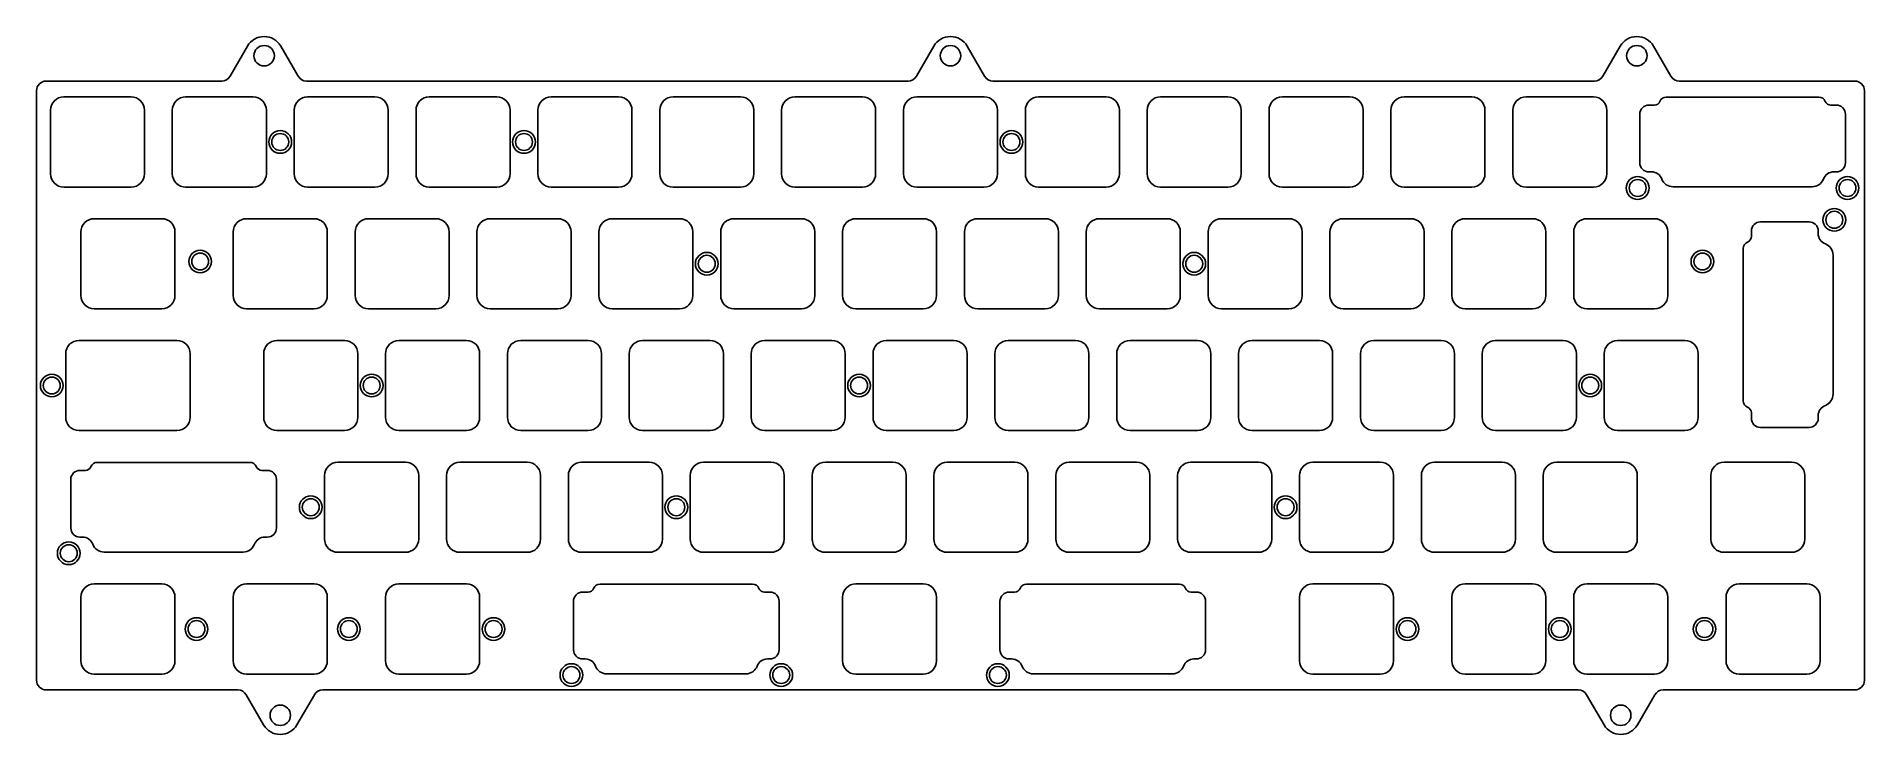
# Model space of a CAD drawing. Header units: millimetres. Extents: x -10 to 276, y -93 to 17.
import ezdxf

# ---------------------------------------------------------------- set-up
doc = ezdxf.new("R2010")
doc.units = ezdxf.units.MM
doc.layers.add('BLACK', color=7, linetype='CONTINUOUS')

msp = doc.modelspace()

# ---------------------------------------------------------------- linework, layer by layer
at = {"layer": 'BLACK', "linetype": 'Continuous'}
for p, q in [((23.451924, 15), (20.723943, 10.274997)), ((28.648075, 15), (28.648076, 15)), ((31.376056, 10.275), (28.648076, 15)), ((130.751924, 15), (128.023943, 10.274997)), ((135.948075, 15), (135.948076, 15)), ((138.676056, 10.275), (135.948076, 15)), ((238.051924, 15), (235.323943, 10.274997)), ((243.248075, 15), (243.248076, 15)), ((245.976056, 10.275), (243.248076, 15)), ((19.421028, 9.525), (-8.024999, 9.525)), ((126.721028, 9.525), (32.6751, 9.525)), ((234.021028, 9.525), (139.9751, 9.525)), ((274.725, 9.525), (247.2751, 9.525)), ((-9.525, 8.024999), (-9.525, -84.224999)), ((5.275, 7.05), (-5.275001, 7.05)), ((24.325, 7.05), (13.774999, 7.05)), ((43.375, 7.05), (32.824999, 7.05)), ((62.425, 7.05), (51.874999, 7.05)), ((81.475, 7.05), (70.924999, 7.05)), ((100.525, 7.05), (89.974999, 7.05)), ((119.575, 7.05), (109.024999, 7.05)), ((138.625, 7.05), (128.074999, 7.05)), ((157.675, 7.05), (147.124999, 7.05)), ((176.725, 7.05), (166.174999, 7.05)), ((195.775, 7.05), (185.224999, 7.05)), ((214.825, 7.05), (204.274999, 7.05)), ((233.875, 7.05), (223.324999, 7.05)), ((242.536512, 5.77544), (243.390075, 5.77544)), ((243.390075, 5.775452), (243.390075, 5.77544)), ((245.247375, 7.027589), (245.247375, 7.0276)), ((245.247375, 7.0276), (269.102575, 7.0276)), ((270.959775, 5.77544), (271.825375, 5.77544)), ((276.225, -84.225), (276.225, 8.025)), ((-7.35, 4.975), (-7.35, -4.975001)), ((7.35, 4.975), (7.35, -4.975)), ((11.7, 4.975), (11.7, -4.975001)), ((26.4, 4.975), (26.4, -4.975)), ((30.75, 4.975), (30.75, -4.975001)), ((45.45, 4.975), (45.45, -4.975)), ((49.8, 4.975), (49.8, -4.975001)), ((64.5, 4.975), (64.5, -4.975)), ((68.85, 4.975), (68.85, -4.975001)), ((83.55, 4.975), (83.55, -4.975)), ((87.9, 4.975), (87.9, -4.975001)), ((102.6, 4.975), (102.6, -4.975)), ((106.95, 4.975), (106.95, -4.975001)), ((121.65, 4.975), (121.65, -4.975)), ((126, 4.975), (126, -4.975001)), ((140.7, 4.975), (140.7, -4.975)), ((145.05, 4.975), (145.05, -4.975001)), ((159.75, 4.975), (159.75, -4.975)), ((164.1, 4.975), (164.1, -4.975001)), ((178.8, 4.975), (178.8, -4.975)), ((183.15, 4.975), (183.15, -4.975001)), ((197.85, 4.975), (197.85, -4.975)), ((202.2, 4.975), (202.2, -4.975001)), ((216.9, 4.975), (216.9, -4.975)), ((221.25, 4.975), (221.25, -4.975001)), ((235.95, 4.975), (235.95, -4.975)), ((241.099485, -3.25044), (241.099485, 4.3503)), ((273.250365, 4.35044), (273.250365, -3.2504)), ((242.928575, -4.67544), (242.524475, -4.67544)), ((271.813458, -4.67544), (271.421325, -4.67544)), ((5.275, -7.05), (-5.275, -7.05)), ((24.325, -7.05), (13.775, -7.05)), ((43.375, -7.05), (32.825, -7.05)), ((62.425, -7.05), (51.875, -7.05)), ((81.475, -7.05), (70.925, -7.05)), ((100.525, -7.05), (89.975, -7.05)), ((119.575, -7.05), (109.025, -7.05)), ((138.625, -7.05), (128.075, -7.05)), ((157.675, -7.05), (147.125, -7.05)), ((176.725, -7.05), (166.175, -7.05)), ((195.775, -7.05), (185.225, -7.05)), ((214.825, -7.05), (204.275, -7.05)), ((233.875, -7.05), (223.325, -7.05)), ((268.050425, -7.01191), (246.299575, -7.01191)), ((-2.587499, -14.075), (-2.587499, -24.025001)), ((10.037501, -12), (-0.5125, -12)), ((12.112501, -14.075), (12.112501, -24.025)), ((21.225, -14.075), (21.225, -24.025001)), ((33.85, -12), (23.299999, -12)), ((35.925, -14.075), (35.925, -24.025)), ((40.275, -14.075), (40.275, -24.025001)), ((52.9, -12), (42.349999, -12)), ((54.975, -14.075), (54.975, -24.025)), ((59.325, -14.075), (59.325, -24.025001)), ((71.95, -12), (61.399999, -12)), ((74.025, -14.075), (74.025, -24.025)), ((78.375, -14.075), (78.375, -24.025001)), ((91, -12), (80.449999, -12)), ((93.075, -14.075), (93.075, -24.025)), ((97.425, -14.075), (97.425, -24.025001)), ((110.05, -12), (99.499999, -12)), ((112.125, -14.075), (112.125, -24.025)), ((116.475, -14.075), (116.475, -24.025001)), ((129.1, -12), (118.549999, -12)), ((131.175, -14.075), (131.175, -24.025)), ((135.525, -14.075), (135.525, -24.025001)), ((148.15, -12), (137.599999, -12)), ((150.225, -14.075), (150.225, -24.025)), ((154.575, -14.075), (154.575, -24.025001)), ((167.2, -12), (156.649999, -12)), ((169.275, -14.075), (169.275, -24.025)), ((173.625, -14.075), (173.625, -24.025001)), ((186.25, -12), (175.699999, -12)), ((188.325, -14.075), (188.325, -24.025)), ((192.675, -14.075), (192.675, -24.025001)), ((205.3, -12), (194.749999, -12)), ((207.375, -14.075), (207.375, -24.025)), ((211.725, -14.075), (211.725, -24.025001)), ((224.35, -12), (213.799999, -12)), ((226.425, -14.075), (226.425, -24.025)), ((230.775, -14.075), (230.775, -24.025001)), ((243.4, -12), (232.849999, -12)), ((245.475, -14.075), (245.475, -24.025)), ((258.54331, -14.790225), (258.54331, -13.924625)), ((259.96831, -12.499635), (267.56915, -12.499635)), ((268.99419, -13.936542), (268.99419, -14.328675)), ((257.29115, -40.502625), (257.29115, -16.647425)), ((271.33066, -17.699575), (271.33066, -39.450425)), ((10.037501, -26.1), (-0.512499, -26.1)), ((33.85, -26.1), (23.3, -26.1)), ((52.9, -26.1), (42.35, -26.1)), ((71.95, -26.1), (61.4, -26.1)), ((91, -26.1), (80.45, -26.1)), ((110.05, -26.1), (99.5, -26.1)), ((129.1, -26.1), (118.55, -26.1)), ((148.15, -26.1), (137.6, -26.1)), ((167.2, -26.1), (156.65, -26.1)), ((186.25, -26.1), (175.7, -26.1)), ((205.3, -26.1), (194.75, -26.1)), ((224.35, -26.1), (213.8, -26.1)), ((243.4, -26.1), (232.85, -26.1)), ((12.41875, -31.05), (-2.893751, -31.05)), ((38.6125, -31.05), (28.062499, -31.05)), ((57.6625, -31.05), (47.112499, -31.05)), ((76.7125, -31.05), (66.162499, -31.05)), ((95.7625, -31.05), (85.212499, -31.05)), ((114.8125, -31.05), (104.262499, -31.05)), ((133.8625, -31.05), (123.312499, -31.05)), ((152.9125, -31.05), (142.362499, -31.05)), ((171.9625, -31.05), (161.412499, -31.05)), ((191.0125, -31.05), (180.462499, -31.05)), ((210.0625, -31.05), (199.512499, -31.05)), ((229.1125, -31.05), (218.562499, -31.05)), ((248.1625, -31.05), (237.612499, -31.05)), ((-4.96875, -33.125), (-4.96875, -43.075001)), ((14.49375, -33.125), (14.49375, -43.075)), ((25.9875, -33.125), (25.9875, -43.075001)), ((40.6875, -33.125), (40.6875, -43.075)), ((45.0375, -33.125), (45.0375, -43.075001)), ((59.7375, -33.125), (59.7375, -43.075)), ((64.0875, -33.125), (64.0875, -43.075001)), ((78.7875, -33.125), (78.7875, -43.075)), ((83.1375, -33.125), (83.1375, -43.075001)), ((97.8375, -33.125), (97.8375, -43.075)), ((102.1875, -33.125), (102.1875, -43.075001)), ((116.8875, -33.125), (116.8875, -43.075)), ((121.2375, -33.125), (121.2375, -43.075001)), ((135.9375, -33.125), (135.9375, -43.075)), ((140.2875, -33.125), (140.2875, -43.075001)), ((154.9875, -33.125), (154.9875, -43.075)), ((159.3375, -33.125), (159.3375, -43.075001)), ((174.0375, -33.125), (174.0375, -43.075)), ((178.3875, -33.125), (178.3875, -43.075001)), ((193.0875, -33.125), (193.0875, -43.075)), ((197.4375, -33.125), (197.4375, -43.075001)), ((212.1375, -33.125), (212.1375, -43.075)), ((216.4875, -33.125), (216.4875, -43.075001)), ((231.1875, -33.125), (231.1875, -43.075)), ((235.5375, -33.125), (235.5375, -43.075001)), ((250.2375, -33.125), (250.2375, -43.075)), ((257.291161, -40.502625), (257.29115, -40.502625)), ((258.543298, -42.359925), (258.54331, -42.359925)), ((258.54331, -43.213488), (258.54331, -42.359925)), ((268.99419, -42.821425), (268.99419, -43.225525)), ((12.41875, -45.15), (-2.89375, -45.15)), ((38.6125, -45.15), (28.0625, -45.15)), ((57.6625, -45.15), (47.1125, -45.15)), ((76.7125, -45.15), (66.1625, -45.15)), ((95.7625, -45.15), (85.2125, -45.15)), ((114.8125, -45.15), (104.2625, -45.15)), ((133.8625, -45.15), (123.3125, -45.15)), ((152.9125, -45.15), (142.3625, -45.15)), ((171.9625, -45.15), (161.4125, -45.15)), ((191.0125, -45.15), (180.4625, -45.15)), ((210.0625, -45.15), (199.5125, -45.15)), ((229.1125, -45.15), (218.5625, -45.15)), ((248.1625, -45.15), (237.6125, -45.15)), ((267.56919, -44.650515), (259.96845, -44.650515)), ((-2.732238, -51.37456), (-1.878675, -51.37456)), ((-1.878675, -51.374548), (-1.878675, -51.37456)), ((-0.021375, -50.122411), (-0.021375, -50.1224)), ((-0.021375, -50.1224), (23.833825, -50.1224)), ((25.691025, -51.37456), (26.556625, -51.37456)), ((48.1375, -50.1), (37.587499, -50.1)), ((67.1875, -50.1), (56.637499, -50.1)), ((86.2375, -50.1), (75.687499, -50.1)), ((105.2875, -50.1), (94.737499, -50.1)), ((124.3375, -50.1), (113.787499, -50.1)), ((143.3875, -50.1), (132.837499, -50.1)), ((162.4375, -50.1), (151.887499, -50.1)), ((181.4875, -50.1), (170.937499, -50.1)), ((200.5375, -50.1), (189.987499, -50.1)), ((219.5875, -50.1), (209.037499, -50.1)), ((238.6375, -50.1), (228.087499, -50.1)), ((264.83125, -50.1), (254.281249, -50.1)), ((-4.169265, -60.40044), (-4.169265, -52.7997)), ((27.981615, -52.79956), (27.981615, -60.4004)), ((35.5125, -52.175), (35.5125, -62.125001)), ((50.2125, -52.175), (50.2125, -62.125)), ((54.5625, -52.175), (54.5625, -62.125001)), ((69.2625, -52.175), (69.2625, -62.125)), ((73.6125, -52.175), (73.6125, -62.125001)), ((88.3125, -52.175), (88.3125, -62.125)), ((92.6625, -52.175), (92.6625, -62.125001)), ((107.3625, -52.175), (107.3625, -62.125)), ((111.7125, -52.175), (111.7125, -62.125001)), ((126.4125, -52.175), (126.4125, -62.125)), ((130.7625, -52.175), (130.7625, -62.125001)), ((145.4625, -52.175), (145.4625, -62.125)), ((149.8125, -52.175), (149.8125, -62.125001)), ((164.5125, -52.175), (164.5125, -62.125)), ((168.8625, -52.175), (168.8625, -62.125001)), ((183.5625, -52.175), (183.5625, -62.125)), ((187.9125, -52.175), (187.9125, -62.125001)), ((202.6125, -52.175), (202.6125, -62.125)), ((206.9625, -52.175), (206.9625, -62.125001)), ((221.6625, -52.175), (221.6625, -62.125)), ((226.0125, -52.175), (226.0125, -62.125001)), ((240.7125, -52.175), (240.7125, -62.125)), ((252.20625, -52.175), (252.20625, -62.125001)), ((266.90625, -52.175), (266.90625, -62.125)), ((-2.340175, -61.82544), (-2.744275, -61.82544)), ((26.544708, -61.82544), (26.152575, -61.82544)), ((22.781675, -64.16191), (1.030825, -64.16191)), ((48.1375, -64.2), (37.5875, -64.2)), ((67.1875, -64.2), (56.6375, -64.2)), ((86.2375, -64.2), (75.6875, -64.2)), ((105.2875, -64.2), (94.7375, -64.2)), ((124.3375, -64.2), (113.7875, -64.2)), ((143.3875, -64.2), (132.8375, -64.2)), ((162.4375, -64.2), (151.8875, -64.2)), ((181.4875, -64.2), (170.9375, -64.2)), ((200.5375, -64.2), (189.9875, -64.2)), ((219.5875, -64.2), (209.0375, -64.2)), ((238.6375, -64.2), (228.0875, -64.2)), ((264.83125, -64.2), (254.28125, -64.2)), ((-2.5875, -71.225), (-2.5875, -81.175001)), ((10.0375, -69.15), (-0.512501, -69.15)), ((12.1125, -71.225), (12.1125, -81.175)), ((21.225, -71.225), (21.225, -81.175001)), ((33.85, -69.15), (23.299999, -69.15)), ((35.925, -71.225), (35.925, -81.175)), ((45.0375, -71.225), (45.0375, -81.175001)), ((57.6625, -69.15), (47.112499, -69.15)), ((59.7375, -71.225), (59.7375, -81.175)), ((75.849012, -70.42456), (76.702575, -70.42456)), ((76.702575, -70.424548), (76.702575, -70.42456)), ((78.559875, -69.172411), (78.559875, -69.1724)), ((78.559875, -69.1724), (102.415075, -69.1724)), ((104.272275, -70.42456), (105.137875, -70.42456)), ((116.475, -71.225), (116.475, -81.175001)), ((129.1, -69.15), (118.549999, -69.15)), ((131.175, -71.225), (131.175, -81.175)), ((142.524012, -70.42456), (143.377575, -70.42456)), ((143.377575, -70.424548), (143.377575, -70.42456)), ((145.234875, -69.172411), (145.234875, -69.1724)), ((145.234875, -69.1724), (169.090075, -69.1724)), ((170.947275, -70.42456), (171.812875, -70.42456)), ((187.9125, -71.225), (187.9125, -81.175001)), ((200.5375, -69.15), (189.987499, -69.15)), ((202.6125, -71.225), (202.6125, -81.175)), ((211.725, -71.225), (211.725, -81.175001)), ((224.35, -69.15), (213.799999, -69.15)), ((226.425, -71.225), (226.425, -81.175)), ((230.775, -71.225), (230.775, -81.175001)), ((243.4, -69.15), (232.849999, -69.15)), ((245.475, -71.225), (245.475, -81.175)), ((254.5875, -71.225), (254.5875, -81.175001)), ((267.2125, -69.15), (256.662499, -69.15)), ((269.2875, -71.225), (269.2875, -81.175)), ((74.411985, -79.45044), (74.411985, -71.8497)), ((106.562865, -71.84956), (106.562865, -79.4504)), ((141.086985, -79.45044), (141.086985, -71.8497)), ((173.237865, -71.84956), (173.237865, -79.4504)), ((76.241075, -80.87544), (75.836975, -80.87544)), ((105.125958, -80.87544), (104.733825, -80.87544)), ((142.916075, -80.87544), (142.511975, -80.87544)), ((171.800958, -80.87544), (171.408825, -80.87544)), ((-8.024999, -85.725), (21.9499, -85.725)), ((10.0375, -83.25), (-0.5125, -83.25)), ((33.85, -83.25), (23.3, -83.25)), ((35.204342, -85.725), (231.4999, -85.725)), ((57.6625, -83.25), (47.1125, -83.25)), ((101.362925, -83.21191), (79.612075, -83.21191)), ((129.1, -83.25), (118.55, -83.25)), ((168.037925, -83.21191), (146.287075, -83.21191)), ((200.5375, -83.25), (189.9875, -83.25)), ((224.35, -83.25), (213.8, -83.25)), ((243.4, -83.25), (232.85, -83.25)), ((244.754342, -85.725), (274.725, -85.725)), ((267.2125, -83.25), (256.6625, -83.25)), ((23.248944, -86.475), (25.976924, -91.2)), ((31.173076, -91.2), (33.901057, -86.474997)), ((232.798944, -86.475), (235.526924, -91.2)), ((240.723076, -91.2), (243.451057, -86.474997)), ((25.976925, -91.2), (25.976924, -91.2)), ((235.526925, -91.2), (235.526924, -91.2))]:
    msp.add_line(p, q, dxfattribs=at)
at = {"layer": 'BLACK'}
for centre, radius in [((26.05, 13.5), 1.6), ((133.35, 13.5), 1.6), ((240.65, 13.5), 1.6), ((28.575, 0), 1.775), ((28.575, 0), 1.325), ((66.675, 0), 1.775), ((66.675, 0), 1.325), ((142.875, 0), 1.775), ((142.875, 0), 1.325), ((240.775, -7.2), 1.775), ((273.575, -7.2), 1.775), ((240.775, -7.2), 1.325), ((273.575, -7.2), 1.325), ((271.51875, -12.175), 1.775), ((271.51875, -12.175), 1.325), ((16.04875, -18.7), 1.775), ((250.9012, -18.7), 1.775), ((16.04875, -18.7), 1.325), ((95.25, -19.05), 1.775), ((95.25, -19.05), 1.325), ((171.45, -19.05), 1.775), ((171.45, -19.05), 1.325), ((250.9012, -18.7), 1.325), ((-7.14375, -38.1), 1.775), ((-7.14375, -38.1), 1.325), ((42.8625, -38.1), 1.775), ((42.8625, -38.1), 1.325), ((119.0625, -38.1), 1.775), ((119.0625, -38.1), 1.325), ((233.35625, -38.1), 1.775), ((233.35625, -38.1), 1.325), ((33.3375, -57.15), 1.775), ((33.3375, -57.15), 1.325), ((90.4875, -57.15), 1.775), ((90.4875, -57.15), 1.325), ((185.7375, -57.15), 1.775), ((185.7375, -57.15), 1.325), ((-4.49375, -64.35), 1.775), ((-4.49375, -64.35), 1.325), ((15.478125, -76.2), 1.775), ((15.478125, -76.2), 1.325), ((39.290625, -76.2), 1.775), ((39.290625, -76.2), 1.325), ((61.9125, -76.2), 1.775), ((61.9125, -76.2), 1.325), ((204.7875, -76.2), 1.775), ((204.7875, -76.2), 1.325), ((228.6, -76.2), 1.775), ((228.6, -76.2), 1.325), ((251.221875, -76.2), 1.775), ((251.221875, -76.2), 1.325), ((74.0875, -83.4), 1.775), ((74.0875, -83.4), 1.325), ((106.8875, -83.4), 1.775), ((106.8875, -83.4), 1.325), ((140.7625, -83.4), 1.775), ((140.7625, -83.4), 1.325), ((28.575, -89.7), 1.6), ((238.125, -89.7), 1.6)]:
    msp.add_circle(centre, radius, dxfattribs=at)
for centre, radius, start, end in [((26.05, 13.500001), 2.999999, 29.99999503, 150.00001452), ((133.35, 13.500001), 2.999999, 29.99999503, 150.00001452), ((240.65, 13.500001), 2.999999, 29.99999503, 150.00001452), ((-8.024999, 8.024999), 1.500001, 90, 180), ((19.42485, 11.025), 1.500049, 269.85401067, 330.00094913), ((32.67515, 11.025), 1.5, 209.99893253, 269.99809014), ((126.72485, 11.025), 1.500049, 269.85401067, 330.00094913), ((139.97515, 11.025), 1.5, 209.99893253, 269.99809014), ((234.02485, 11.025), 1.500049, 269.85401067, 330.00094913), ((247.27515, 11.025), 1.5, 209.99893253, 269.99809014), ((274.72495, 8.025), 1.5, 0, 89.99809014), ((-5.275001, 4.975001), 2.074999, 90, 180.00002761), ((5.275, 4.975), 2.075, 0, 90), ((13.774999, 4.975001), 2.074999, 90, 180.00002761), ((24.325, 4.975), 2.075, 0, 90), ((32.824999, 4.975001), 2.074999, 90, 180.00002761), ((43.375, 4.975), 2.075, 0, 90), ((51.875, 4.975), 2.075, 90.00002761, 180), ((62.425, 4.975), 2.075, 0, 90), ((70.924999, 4.975001), 2.074999, 90, 180.00002761), ((81.475, 4.975), 2.075, 0, 90), ((89.975, 4.975), 2.075, 90.00002761, 180), ((100.525, 4.975), 2.075, 0, 90), ((109.024999, 4.975001), 2.074999, 90, 180.00002761), ((119.575, 4.975), 2.075, 0, 90), ((128.075, 4.975), 2.075, 90.00002761, 180), ((138.625, 4.975), 2.075, 0, 90), ((147.125, 4.975), 2.075, 90.00002761, 180), ((157.675, 4.975), 2.075, 0, 90), ((166.175, 4.975), 2.075, 90.00002761, 180), ((176.725, 4.975), 2.075, 0, 90), ((185.225, 4.975), 2.075, 90.00002761, 180), ((195.775, 4.975), 2.075, 0, 90), ((204.275, 4.975), 2.075, 90.00002761, 180), ((214.825, 4.975), 2.075, 0, 90), ((223.324999, 4.975001), 2.074999, 90, 180.00002761), ((233.875, 4.975), 2.075, 0, 90), ((242.524645, 4.350329), 1.42516, 89.52290502, 180.00116589), ((243.390076, 6.7039), 0.928448, 269.99993829, 337.97487728), ((245.247344, 5.952545), 1.075044, 89.99834782, 157.973763), ((269.1026, 5.9527), 1.0749, 22.0204571, 90.00133258), ((270.9598, 6.7039), 0.92846, 202.02452102, 269.99845724), ((271.8254, 4.3505), 1.42494, 359.99758749, 90.00100523), ((-5.275001, -4.975001), 2.074999, 180, 270.00002761), ((5.275, -4.975), 2.075, 270, 0), ((13.774999, -4.975001), 2.074999, 180, 270.00002761), ((24.325, -4.975), 2.075, 270, 0), ((32.824999, -4.975001), 2.074999, 180, 270.00002761), ((43.375, -4.975), 2.075, 270, 0), ((51.875, -4.975), 2.075, 180.00002761, 270), ((62.425, -4.975), 2.075, 270, 0), ((70.924999, -4.975001), 2.074999, 180, 270.00002761), ((81.475, -4.975), 2.075, 270, 0), ((89.975, -4.975), 2.075, 180.00002761, 270), ((100.525, -4.975), 2.075, 270, 0), ((109.024999, -4.975001), 2.074999, 180, 270.00002761), ((119.575, -4.975), 2.075, 270, 0), ((128.075, -4.975), 2.075, 180.00002761, 270), ((138.625, -4.975), 2.075, 270, 0), ((147.125, -4.975), 2.075, 180.00002761, 270), ((157.675, -4.975), 2.075, 270, 0), ((166.175, -4.975), 2.075, 180.00002761, 270), ((176.725, -4.975), 2.075, 270, 0), ((185.225, -4.975), 2.075, 180.00002761, 270), ((195.775, -4.975), 2.075, 270, 0), ((204.275, -4.975), 2.075, 180.00002761, 270), ((214.825, -4.975), 2.075, 270, 0), ((223.324999, -4.975001), 2.074999, 180, 270.00002761), ((233.875, -4.975), 2.075, 270, 0), ((242.524439, -3.250486), 1.424954, 179.99815039, 270.00144752), ((242.928624, -6.400243), 1.724803, 20.54306333, 90.00162772), ((271.42132, -6.40036), 1.72492, 89.99983392, 159.45458763), ((271.82521, -3.25033), 1.425155, 269.52752788, 359.99718578), ((246.299534, -5.136811), 1.875099, 200.54912503, 270.0012528), ((268.05044, -5.13697), 1.87494, 269.99954162, 339.45391569), ((-0.5125, -14.074999), 2.074999, 90, 180.00002761), ((10.037501, -14.075), 2.075, 0, 90), ((23.299999, -14.074999), 2.074999, 90, 180.00002761), ((33.85, -14.075), 2.075, 0, 90), ((42.349999, -14.074999), 2.074999, 90, 180.00002761), ((52.9, -14.075), 2.075, 0, 90), ((61.399999, -14.074999), 2.074999, 90, 180.00002761), ((71.95, -14.075), 2.075, 0, 90), ((80.449999, -14.074999), 2.074999, 90, 180.00002761), ((91, -14.075), 2.075, 0, 90), ((99.499999, -14.074999), 2.074999, 90, 180.00002761), ((110.05, -14.075), 2.075, 0, 90), ((118.549999, -14.074999), 2.074999, 90, 180.00002761), ((129.1, -14.075), 2.075, 0, 90), ((137.599999, -14.074999), 2.074999, 90, 180.00002761), ((148.15, -14.075), 2.075, 0, 90), ((156.649999, -14.074999), 2.074999, 90, 180.00002761), ((167.2, -14.075), 2.075, 0, 90), ((175.699999, -14.074999), 2.074999, 90, 180.00002761), ((186.25, -14.075), 2.075, 0, 90), ((194.749999, -14.074999), 2.074999, 90, 180.00002761), ((205.3, -14.075), 2.075, 0, 90), ((213.799999, -14.074999), 2.074999, 90, 180.00002761), ((224.35, -14.075), 2.075, 0, 90), ((232.849999, -14.074999), 2.074999, 90, 180.00002761), ((243.4, -14.075), 2.075, 0, 90), ((259.96825, -13.9246), 1.42494, 89.99758749, 180.00100523), ((267.56908, -13.92479), 1.425155, 359.52752788, 89.99718578), ((258.36605, -16.6474), 1.0749, 112.0204571, 180.00133258), ((257.61485, -14.7902), 0.92846, 292.02452102, 359.99845724), ((270.71911, -14.32868), 1.72492, 179.99983392, 249.45458763), ((269.45572, -17.69956), 1.87494, 359.99954162, 69.45391569), ((-0.5125, -24.025001), 2.074999, 180, 270.00002761), ((10.037501, -24.025), 2.075, 270, 0), ((23.299999, -24.025001), 2.074999, 180, 270.00002761), ((33.85, -24.025), 2.075, 270, 0), ((42.349999, -24.025001), 2.074999, 180, 270.00002761), ((52.9, -24.025), 2.075, 270, 0), ((61.399999, -24.025001), 2.074999, 180, 270.00002761), ((71.95, -24.025), 2.075, 270, 0), ((80.449999, -24.025001), 2.074999, 180, 270.00002761), ((91, -24.025), 2.075, 270, 0), ((99.499999, -24.025001), 2.074999, 180, 270.00002761), ((110.05, -24.025), 2.075, 270, 0), ((118.549999, -24.025001), 2.074999, 180, 270.00002761), ((129.1, -24.025), 2.075, 270, 0), ((137.599999, -24.025001), 2.074999, 180, 270.00002761), ((148.15, -24.025), 2.075, 270, 0), ((156.649999, -24.025001), 2.074999, 180, 270.00002761), ((167.2, -24.025), 2.075, 270, 0), ((175.699999, -24.025001), 2.074999, 180, 270.00002761), ((186.25, -24.025), 2.075, 270, 0), ((194.749999, -24.025001), 2.074999, 180, 270.00002761), ((205.3, -24.025), 2.075, 270, 0), ((213.799999, -24.025001), 2.074999, 180, 270.00002761), ((224.35, -24.025), 2.075, 270, 0), ((232.849999, -24.025001), 2.074999, 180, 270.00002761), ((243.4, -24.025), 2.075, 270, 0), ((-2.893751, -33.124999), 2.074999, 90, 180.00002761), ((12.41875, -33.125), 2.075, 0, 90), ((28.062499, -33.124999), 2.074999, 90, 180.00002761), ((38.6125, -33.125), 2.075, 0, 90), ((47.112499, -33.124999), 2.074999, 90, 180.00002761), ((57.6625, -33.125), 2.075, 0, 90), ((66.162499, -33.124999), 2.074999, 90, 180.00002761), ((76.7125, -33.125), 2.075, 0, 90), ((85.212499, -33.124999), 2.074999, 90, 180.00002761), ((95.7625, -33.125), 2.075, 0, 90), ((104.262499, -33.124999), 2.074999, 90, 180.00002761), ((114.8125, -33.125), 2.075, 0, 90), ((123.312499, -33.124999), 2.074999, 90, 180.00002761), ((133.8625, -33.125), 2.075, 0, 90), ((142.362499, -33.124999), 2.074999, 90, 180.00002761), ((152.9125, -33.125), 2.075, 0, 90), ((161.412499, -33.124999), 2.074999, 90, 180.00002761), ((171.9625, -33.125), 2.075, 0, 90), ((180.462499, -33.124999), 2.074999, 90, 180.00002761), ((191.0125, -33.125), 2.075, 0, 90), ((199.512499, -33.124999), 2.074999, 90, 180.00002761), ((210.0625, -33.125), 2.075, 0, 90), ((218.562499, -33.124999), 2.074999, 90, 180.00002761), ((229.1125, -33.125), 2.075, 0, 90), ((237.612499, -33.124999), 2.074999, 90, 180.00002761), ((248.1625, -33.125), 2.075, 0, 90), ((269.455561, -39.450466), 1.875099, 290.54912503, 0.0012528), ((258.366205, -40.502656), 1.075044, 179.99834782, 247.973763), ((257.61485, -42.359924), 0.928448, 359.99993829, 67.97487728), ((270.718993, -42.821376), 1.724803, 110.54306333, 180.00162772), ((-2.893751, -43.075001), 2.074999, 180, 270.00002761), ((12.41875, -43.075), 2.075, 270, 0), ((28.062499, -43.075001), 2.074999, 180, 270.00002761), ((38.6125, -43.075), 2.075, 270, 0), ((47.112499, -43.075001), 2.074999, 180, 270.00002761), ((57.6625, -43.075), 2.075, 270, 0), ((66.162499, -43.075001), 2.074999, 180, 270.00002761), ((76.7125, -43.075), 2.075, 270, 0), ((85.212499, -43.075001), 2.074999, 180, 270.00002761), ((95.7625, -43.075), 2.075, 270, 0), ((104.262499, -43.075001), 2.074999, 180, 270.00002761), ((114.8125, -43.075), 2.075, 270, 0), ((123.312499, -43.075001), 2.074999, 180, 270.00002761), ((133.8625, -43.075), 2.075, 270, 0), ((142.362499, -43.075001), 2.074999, 180, 270.00002761), ((152.9125, -43.075), 2.075, 270, 0), ((161.412499, -43.075001), 2.074999, 180, 270.00002761), ((171.9625, -43.075), 2.075, 270, 0), ((180.462499, -43.075001), 2.074999, 180, 270.00002761), ((191.0125, -43.075), 2.075, 270, 0), ((199.512499, -43.075001), 2.074999, 180, 270.00002761), ((210.0625, -43.075), 2.075, 270, 0), ((218.562499, -43.075001), 2.074999, 180, 270.00002761), ((229.1125, -43.075), 2.075, 270, 0), ((237.612499, -43.075001), 2.074999, 180, 270.00002761), ((248.1625, -43.075), 2.075, 270, 0), ((259.968421, -43.225355), 1.42516, 179.52290502, 270.00116589), ((267.569236, -43.225561), 1.424954, 269.99815039, 0.00144752), ((-2.744183, -52.799592), 1.425082, 89.51974267, 180.00434217), ((-1.878626, -50.446171), 0.928376, 269.99697591, 337.97782841), ((-0.021476, -51.197351), 1.07494, 89.99461656, 157.97750247), ((23.83379, -51.19739), 1.07499, 22.02370504, 89.99813454), ((25.69105, -50.4461), 0.92846, 202.02452102, 269.99845724), ((26.55665, -52.7995), 1.42494, 359.99758749, 90.00100523), ((37.587499, -52.174999), 2.074999, 90, 180.00002761), ((48.1375, -52.175), 2.075, 0, 90), ((56.637499, -52.174999), 2.074999, 90, 180.00002761), ((67.1875, -52.175), 2.075, 0, 90), ((75.687499, -52.174999), 2.074999, 90, 180.00002761), ((86.2375, -52.175), 2.075, 0, 90), ((94.737499, -52.174999), 2.074999, 90, 180.00002761), ((105.2875, -52.175), 2.075, 0, 90), ((113.787499, -52.174999), 2.074999, 90, 180.00002761), ((124.3375, -52.175), 2.075, 0, 90), ((132.837499, -52.174999), 2.074999, 90, 180.00002761), ((143.3875, -52.175), 2.075, 0, 90), ((151.887499, -52.174999), 2.074999, 90, 180.00002761), ((162.4375, -52.175), 2.075, 0, 90), ((170.937499, -52.174999), 2.074999, 90, 180.00002761), ((181.4875, -52.175), 2.075, 0, 90), ((189.987499, -52.174999), 2.074999, 90, 180.00002761), ((200.5375, -52.175), 2.075, 0, 90), ((209.037499, -52.174999), 2.074999, 90, 180.00002761), ((219.5875, -52.175), 2.075, 0, 90), ((228.087504, -52.175004), 2.075004, 90.00013806, 179.99988955), ((238.6375, -52.175), 2.075, 0, 90), ((254.281254, -52.175004), 2.075004, 90.00013806, 179.99988955), ((264.83125, -52.175), 2.075, 0, 90), ((-2.744264, -60.400439), 1.425001, 180.00004021, 269.99955772), ((-2.340199, -63.550348), 1.724908, 20.54547839, 89.9992028), ((26.15258, -63.55038), 1.724936, 90.00016608, 159.45408213), ((26.55649, -60.40036), 1.425125, 269.52631186, 359.99839184), ((37.587499, -62.125001), 2.074999, 180, 270.00002761), ((48.1375, -62.125), 2.075, 270, 0), ((56.637499, -62.125001), 2.074999, 180, 270.00002761), ((67.1875, -62.125), 2.075, 270, 0), ((75.687499, -62.125001), 2.074999, 180, 270.00002761), ((86.2375, -62.125), 2.075, 270, 0), ((94.737499, -62.125001), 2.074999, 180, 270.00002761), ((105.2875, -62.125), 2.075, 270, 0), ((113.787499, -62.125001), 2.074999, 180, 270.00002761), ((124.3375, -62.125), 2.075, 270, 0), ((132.837499, -62.125001), 2.074999, 180, 270.00002761), ((143.3875, -62.125), 2.075, 270, 0), ((151.887499, -62.125001), 2.074999, 180, 270.00002761), ((162.4375, -62.125), 2.075, 270, 0), ((170.937499, -62.125001), 2.074999, 180, 270.00002761), ((181.4875, -62.125), 2.075, 270, 0), ((189.987499, -62.125001), 2.074999, 180, 270.00002761), ((200.5375, -62.125), 2.075, 270, 0), ((209.037499, -62.125001), 2.074999, 180, 270.00002761), ((219.5875, -62.125), 2.075, 270, 0), ((228.087502, -62.124998), 2.075002, 180.00008284, 269.99994478), ((238.6375, -62.125), 2.075, 270, 0), ((254.281252, -62.124998), 2.075002, 180.00008284, 269.99994478), ((264.83125, -62.125), 2.075, 270, 0), ((1.030712, -62.286915), 1.874995, 200.54692151, 270.00345303), ((22.78159, -62.28683), 1.875082, 270.0025973, 339.45098232), ((-0.512496, -71.225004), 2.075004, 90.00013806, 179.99988955), ((10.0375, -71.225), 2.075, 0, 90), ((23.300004, -71.225004), 2.075004, 90.00013806, 179.99988955), ((33.85, -71.225), 2.075, 0, 90), ((47.112504, -71.225004), 2.075004, 90.00013806, 179.99988955), ((57.6625, -71.225), 2.075, 0, 90), ((75.837067, -71.849592), 1.425082, 89.51974267, 180.00434217), ((76.702624, -69.496171), 0.928376, 269.99697591, 337.97782841), ((78.559774, -70.247351), 1.07494, 89.99461656, 157.97750247), ((102.41504, -70.24739), 1.07499, 22.02370504, 89.99813454), ((104.2723, -69.4961), 0.92846, 202.02452102, 269.99845724), ((105.1379, -71.8495), 1.42494, 359.99758749, 90.00100523), ((118.550004, -71.225004), 2.075004, 90.00013806, 179.99988955), ((129.1, -71.225), 2.075, 0, 90), ((142.512067, -71.849592), 1.425082, 89.51974267, 180.00434217), ((143.377624, -69.496171), 0.928376, 269.99697591, 337.97782841), ((145.234774, -70.247351), 1.07494, 89.99461656, 157.97750247), ((169.09004, -70.24739), 1.07499, 22.02370504, 89.99813454), ((170.9473, -69.4961), 0.92846, 202.02452102, 269.99845724), ((171.8129, -71.8495), 1.42494, 359.99758749, 90.00100523), ((189.987504, -71.225004), 2.075004, 90.00013806, 179.99988955), ((200.5375, -71.225), 2.075, 0, 90), ((213.800004, -71.225004), 2.075004, 90.00013806, 179.99988955), ((224.35, -71.225), 2.075, 0, 90), ((232.850004, -71.225004), 2.075004, 90.00013806, 179.99988955), ((243.4, -71.225), 2.075, 0, 90), ((256.662504, -71.225004), 2.075004, 90.00013806, 179.99988955), ((267.2125, -71.225), 2.075, 0, 90), ((75.836986, -79.450439), 1.425001, 180.00004021, 269.99955772), ((105.13774, -79.45036), 1.425125, 269.52631186, 359.99839184), ((142.511986, -79.450439), 1.425001, 180.00004021, 269.99955772), ((171.81274, -79.45036), 1.425125, 269.52631186, 359.99839184), ((-0.512498, -81.174998), 2.075002, 180.00008284, 269.99994478), ((10.0375, -81.175), 2.075, 270, 0), ((23.300002, -81.174998), 2.075002, 180.00008284, 269.99994478), ((33.85, -81.175), 2.075, 270, 0), ((47.112502, -81.174998), 2.075002, 180.00008284, 269.99994478), ((57.6625, -81.175), 2.075, 270, 0), ((76.241051, -82.600348), 1.724908, 20.54547839, 89.9992028), ((79.611962, -81.336915), 1.874995, 200.54692151, 270.00345303), ((101.36284, -81.33683), 1.875082, 270.0025973, 339.45098232), ((104.73383, -82.60038), 1.724936, 90.00016608, 159.45408213), ((118.550002, -81.174998), 2.075002, 180.00008284, 269.99994478), ((129.1, -81.175), 2.075, 270, 0), ((142.916051, -82.600348), 1.724908, 20.54547839, 89.9992028), ((146.286962, -81.336915), 1.874995, 200.54692151, 270.00345303), ((168.03784, -81.33683), 1.875082, 270.0025973, 339.45098232), ((171.40883, -82.60038), 1.724936, 90.00016608, 159.45408213), ((189.987502, -81.174998), 2.075002, 180.00008284, 269.99994478), ((200.5375, -81.175), 2.075, 270, 0), ((213.800002, -81.174998), 2.075002, 180.00008284, 269.99994478), ((224.35, -81.175), 2.075, 270, 0), ((232.850002, -81.174998), 2.075002, 180.00008284, 269.99994478), ((243.4, -81.175), 2.075, 270, 0), ((256.662502, -81.174998), 2.075002, 180.00008284, 269.99994478), ((267.2125, -81.175), 2.075, 270, 0), ((-8.024999, -84.224999), 1.500001, 180, 270), ((21.94985, -87.225), 1.5, 29.99893253, 89.99809014), ((35.20015, -87.225), 1.500049, 89.83987781, 150.00094913), ((231.49985, -87.225), 1.5, 29.99893253, 89.99809014), ((244.75015, -87.225), 1.500049, 89.83987781, 150.00094913), ((274.72495, -84.225), 1.50005, 270.00190986, 0), ((28.575001, -89.700001), 2.999998, 209.99998548, 330.00000497), ((238.125001, -89.700001), 2.999998, 209.99998548, 330.00000497)]:
    msp.add_arc(centre, radius, start, end, dxfattribs=at)

doc.saveas('drawing.dxf')
